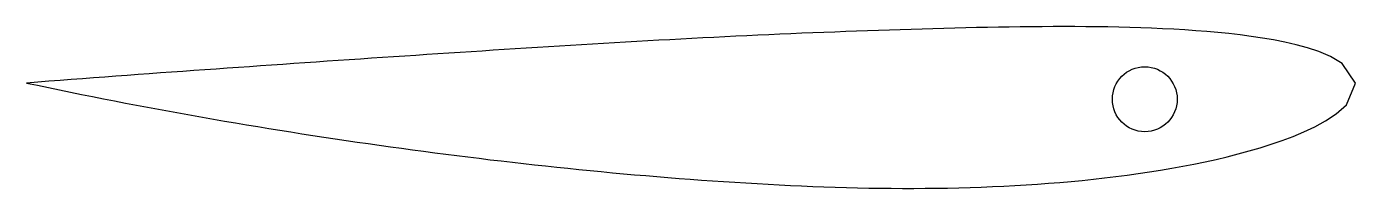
# Model space of a CAD drawing. Header units: millimetres. Extents: x -181.1 to -99.1, y -42.3 to -32.4.
import ezdxf

# ---------------------------------------------------------------- set-up
doc = ezdxf.new("R2010")
doc.units = ezdxf.units.MM
doc.layers.get('0').update_dxf_attribs({"linetype": 'CONTINUOUS'})

msp = doc.modelspace()

# ---------------------------------------------------------------- linework, layer by layer
msp.add_lwpolyline([(-180.382, -35.794), (-181.071, -35.848), (-180.395, -35.991), (-179.717, -36.134), (-179.04, -36.274), (-178.363, -36.413), (-177.685, -36.55), (-177.007, -36.686), (-176.328, -36.82), (-175.65, -36.952), (-174.971, -37.083), (-174.292, -37.212), (-173.613, -37.34), (-172.934, -37.466), (-172.254, -37.591), (-171.574, -37.714), (-170.894, -37.836), (-170.214, -37.956), (-169.533, -38.075), (-168.853, -38.192), (-168.172, -38.308), (-167.491, -38.422), (-166.81, -38.535), (-166.128, -38.647), (-165.447, -38.757), (-164.765, -38.865), (-164.083, -38.972), (-163.401, -39.078), (-162.719, -39.182), (-162.036, -39.285), (-161.354, -39.386), (-160.671, -39.486), (-159.988, -39.585), (-159.305, -39.682), (-158.622, -39.777), (-157.938, -39.872), (-157.254, -39.964), (-156.571, -40.056), (-155.887, -40.145), (-155.203, -40.234), (-154.519, -40.32), (-153.834, -40.406), (-153.15, -40.489), (-152.465, -40.572), (-151.78, -40.653), (-151.095, -40.732), (-150.41, -40.809), (-149.725, -40.886), (-149.04, -40.96), (-148.354, -41.033), (-147.669, -41.104), (-146.983, -41.174), (-146.297, -41.242), (-145.611, -41.308), (-144.925, -41.373), (-144.239, -41.436), (-143.553, -41.497), (-142.866, -41.557), (-142.18, -41.614), (-141.493, -41.67), (-140.806, -41.724), (-140.12, -41.776), (-139.433, -41.827), (-138.746, -41.875), (-138.059, -41.921), (-137.371, -41.966), (-136.684, -42.008), (-135.997, -42.048), (-135.309, -42.086), (-134.622, -42.122), (-133.934, -42.156), (-133.247, -42.187), (-132.559, -42.217), (-131.871, -42.243), (-131.178, -42.267), (-130.485, -42.288), (-129.791, -42.306), (-129.098, -42.32), (-128.404, -42.331), (-127.71, -42.338), (-127.017, -42.342), (-126.323, -42.342), (-125.629, -42.338), (-124.936, -42.331), (-124.242, -42.319), (-123.548, -42.304), (-122.855, -42.285), (-122.161, -42.262), (-121.468, -42.234), (-120.775, -42.202), (-120.082, -42.166), (-119.389, -42.125), (-118.696, -42.079), (-118.004, -42.029), (-117.311, -41.974), (-116.619, -41.913), (-115.928, -41.848), (-115.237, -41.776), (-114.546, -41.699), (-113.855, -41.617), (-113.165, -41.528), (-112.475, -41.432), (-111.786, -41.33), (-111.098, -41.221), (-110.41, -41.105), (-109.723, -40.981), (-109.037, -40.848), (-108.352, -40.707), (-107.667, -40.556), (-106.984, -40.394), (-106.302, -40.222), (-105.622, -40.036), (-104.943, -39.838), (-104.265, -39.623), (-103.59, -39.39), (-102.917, -39.136), (-102.248, -38.855), (-101.582, -38.541), (-100.921, -38.181), (-100.269, -37.751), (-99.63, -37.19), (-99.071, -35.848), (-99.88, -34.641), (-100.608, -34.212), (-101.322, -33.911), (-102.028, -33.678), (-102.729, -33.488), (-103.426, -33.328), (-104.119, -33.192), (-104.811, -33.075), (-105.5, -32.972), (-106.188, -32.883), (-106.874, -32.805), (-107.559, -32.736), (-108.242, -32.676), (-108.924, -32.623), (-109.606, -32.577), (-110.286, -32.537), (-110.966, -32.502), (-111.645, -32.473), (-112.323, -32.447), (-113.001, -32.427), (-113.678, -32.41), (-114.355, -32.396), (-115.031, -32.386), (-115.706, -32.379), (-116.382, -32.375), (-117.057, -32.373), (-117.731, -32.374), (-118.406, -32.377), (-119.08, -32.382), (-119.754, -32.389), (-120.428, -32.398), (-121.101, -32.409), (-121.775, -32.421), (-122.448, -32.435), (-123.121, -32.45), (-123.794, -32.466), (-124.467, -32.484), (-125.14, -32.502), (-125.813, -32.522), (-126.486, -32.542), (-127.159, -32.564), (-127.832, -32.586), (-128.505, -32.609), (-129.178, -32.632), (-129.852, -32.657), (-130.525, -32.681), (-131.198, -32.706), (-131.871, -32.732), (-132.55, -32.758), (-133.229, -32.785), (-133.908, -32.814), (-134.588, -32.843), (-135.267, -32.873), (-135.946, -32.904), (-136.625, -32.936), (-137.305, -32.969), (-137.984, -33.003), (-138.664, -33.037), (-139.344, -33.072), (-140.023, -33.108), (-140.703, -33.144), (-141.383, -33.181), (-142.063, -33.218), (-142.743, -33.256), (-143.424, -33.295), (-144.104, -33.334), (-144.784, -33.374), (-145.465, -33.414), (-146.146, -33.454), (-146.827, -33.495), (-147.508, -33.536), (-148.189, -33.578), (-148.87, -33.62), (-149.551, -33.662), (-150.233, -33.704), (-150.914, -33.747), (-151.596, -33.791), (-152.278, -33.834), (-152.96, -33.878), (-153.642, -33.922), (-154.324, -33.966), (-155.007, -34.01), (-155.689, -34.055), (-156.372, -34.1), (-157.055, -34.145), (-157.738, -34.19), (-158.421, -34.235), (-159.105, -34.281), (-159.788, -34.327), (-160.472, -34.373), (-161.156, -34.419), (-161.84, -34.465), (-162.524, -34.512), (-163.209, -34.558), (-163.893, -34.605), (-164.578, -34.652), (-165.263, -34.699), (-165.948, -34.747), (-166.633, -34.794), (-167.319, -34.842), (-168.004, -34.89), (-168.69, -34.938), (-169.376, -34.986), (-170.062, -35.035), (-170.749, -35.083), (-171.435, -35.132), (-172.122, -35.182), (-172.809, -35.231), (-173.497, -35.281), (-174.184, -35.331), (-174.872, -35.381), (-175.56, -35.431), (-176.248, -35.482), (-176.936, -35.533), (-177.625, -35.585), (-178.314, -35.637), (-179.003, -35.689), (-179.692, -35.741)], close=True)
msp.add_circle((-112.071, -36.848), 2)

doc.saveas('drawing.dxf')
